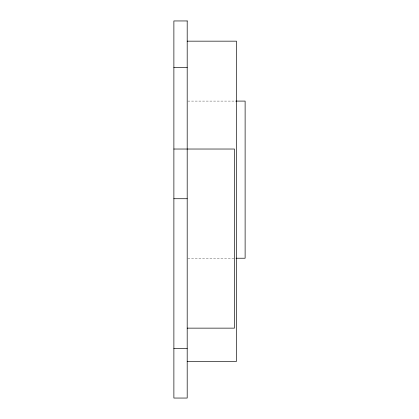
<?xml version="1.0" encoding="UTF-8"?>
<svg xmlns="http://www.w3.org/2000/svg" width="419" height="419" viewBox="0 0 419 419"><rect width="100%" height="100%" fill="white"/><g stroke="black" fill="none" stroke-linecap="round" stroke-linejoin="round"><path stroke-width="0.31" stroke-dasharray="2.1 1.57" d="M187.843 101.089L236.012 101.089M187.843 258.224L234.708 258.224"/><path stroke-width="0.63" d="M187.193 41.162L236.468 41.162L236.468 361.429L187.193 361.429M173.88 67.559L187.193 67.559M236.012 101.089L245.12 101.089L245.12 258.224L236.012 258.224M173.88 149.028L234.467 149.028L234.467 328.14L187.193 328.14M173.88 198.732L187.193 198.732M173.88 348.367L187.193 348.367M187.193 20.95L173.88 20.95L173.88 398.05L187.193 398.05L187.193 20.95"/></g></svg>
